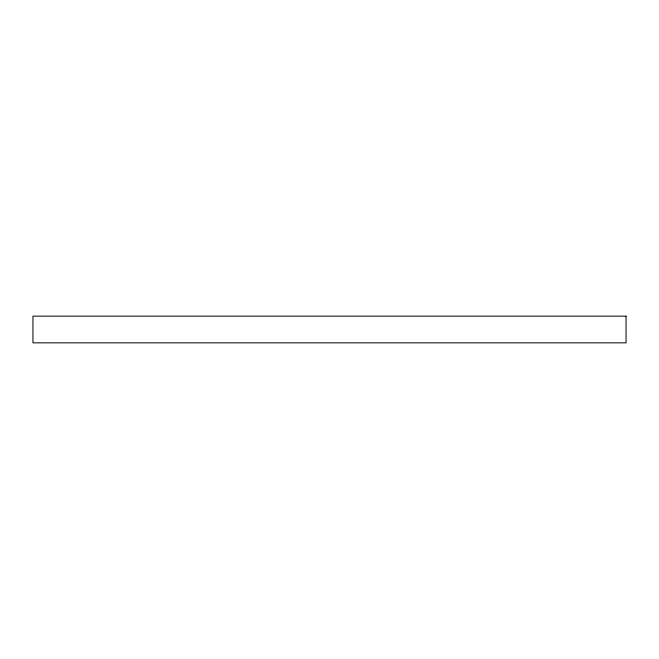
<?xml version="1.0" encoding="UTF-8"?>
<svg xmlns="http://www.w3.org/2000/svg" width="659" height="659" viewBox="0 0 659 659"><rect width="100%" height="100%" fill="white"/><g stroke="black" fill="none" stroke-linecap="round" stroke-linejoin="round"><path stroke-width="0.99" d="M626.05 316.155L32.95 316.155L32.95 342.845L626.05 342.845L626.05 316.155"/></g></svg>
